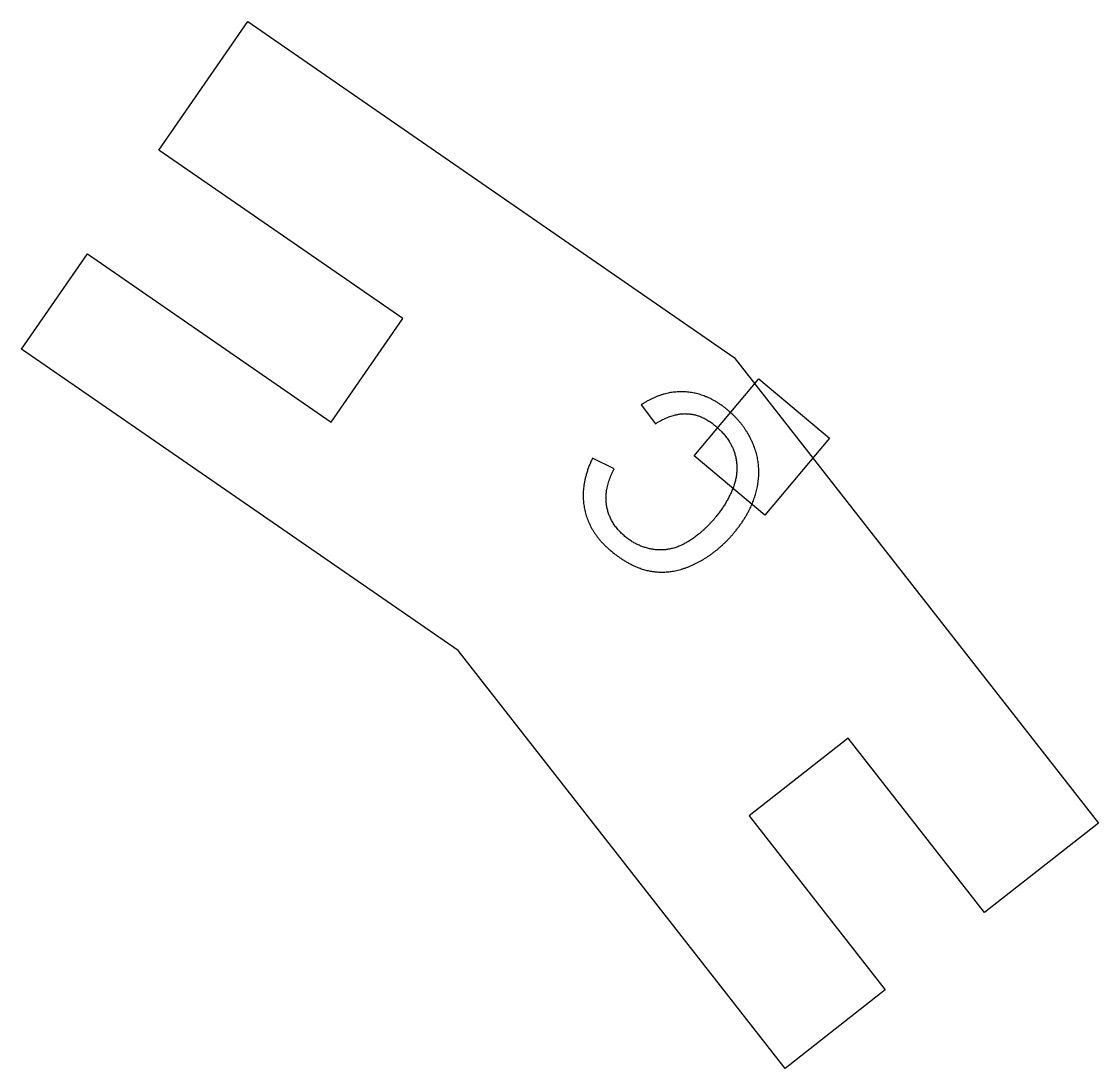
# Model space of a CAD drawing. Header units: millimetres. Extents: x 86 to 110.3, y 92.3 to 116.
import ezdxf

# ---------------------------------------------------------------- set-up
doc = ezdxf.new("R2010")
doc.units = ezdxf.units.MM
doc.layers.get('0').update_dxf_attribs({"linetype": 'CONTINUOUS'})

msp = doc.modelspace()

# ---------------------------------------------------------------- linework, layer by layer
for p, q in [((101.165, 106.188, -2.85), (102.626, 107.93, -2.85)), ((102.626, 107.93, -2.85), (104.224, 106.589, -2.85)), ((99.969, 107.346, -2.85), (100.289, 106.917, -2.85)), ((104.224, 106.589, -2.85), (102.763, 104.847, -2.85)), ((99.357, 105.9, -2.85), (98.866, 106.138, -2.85)), ((102.763, 104.847, -2.85), (101.165, 106.188, -2.85))]:
    msp.add_line(p, q)
msp.add_lwpolyline([(92.957, 106.951), (94.576, 109.296), (89.059, 113.107), (91.067, 116.013), (102.068, 108.414), (110.309, 97.885), (107.732, 95.868), (104.65, 99.806), (102.406, 98.049), (105.488, 94.112), (103.221, 92.338), (95.825, 101.788), (85.952, 108.607), (87.44, 110.762)], close=True)
for points in [[(100.958, 107.638, -2.85), (100.448, 107.667, -2.85), (99.969, 107.346, -2.85)], [(101.928, 107.223, -2.85), (101.468, 107.609, -2.85), (100.958, 107.638, -2.85)], [(102.516, 106.414, -2.85), (102.333, 106.883, -2.85), (101.928, 107.223, -2.85)], [(100.289, 106.917, -2.85), (100.676, 107.162, -2.85), (101.007, 107.144, -2.85)], [(101.007, 107.144, -2.85), (101.338, 107.127, -2.85), (101.645, 106.869, -2.85)], [(101.645, 106.869, -2.85), (101.998, 106.572, -2.85), (102.093, 106.204, -2.85)], [(102.093, 106.204, -2.85), (102.188, 105.836, -2.85), (102.045, 105.47, -2.85)], [(102.582, 105.436, -2.85), (102.698, 105.946, -2.85), (102.516, 106.414, -2.85)], [(98.866, 106.138, -2.85), (98.574, 105.531, -2.85), (98.685, 104.991, -2.85)], [(99.188, 105.048, -2.85), (99.116, 105.443, -2.85), (99.357, 105.9, -2.85)], [(102.045, 105.47, -2.85), (101.902, 105.104, -2.85), (101.648, 104.801, -2.85)], [(102.064, 104.448, -2.85), (102.466, 104.926, -2.85), (102.582, 105.436, -2.85)], [(98.685, 104.991, -2.85), (98.796, 104.45, -2.85), (99.275, 104.049, -2.85)], [(99.6, 104.368, -2.85), (99.259, 104.654, -2.85), (99.188, 105.048, -2.85)], [(101.648, 104.801, -2.85), (101.32, 104.41, -2.85), (100.961, 104.214, -2.85)], [(100.241, 104.075, -2.85), (99.88, 104.133, -2.85), (99.6, 104.368, -2.85)], [(101.213, 103.762, -2.85), (101.696, 104.009, -2.85), (102.064, 104.448, -2.85)], [(99.275, 104.049, -2.85), (99.77, 103.633, -2.85), (100.25, 103.574, -2.85)], [(100.961, 104.214, -2.85), (100.603, 104.018, -2.85), (100.241, 104.075, -2.85)], [(100.25, 103.574, -2.85), (100.73, 103.516, -2.85), (101.213, 103.762, -2.85)]]:
    msp.add_open_spline(points, degree=2)

doc.saveas('drawing.dxf')
